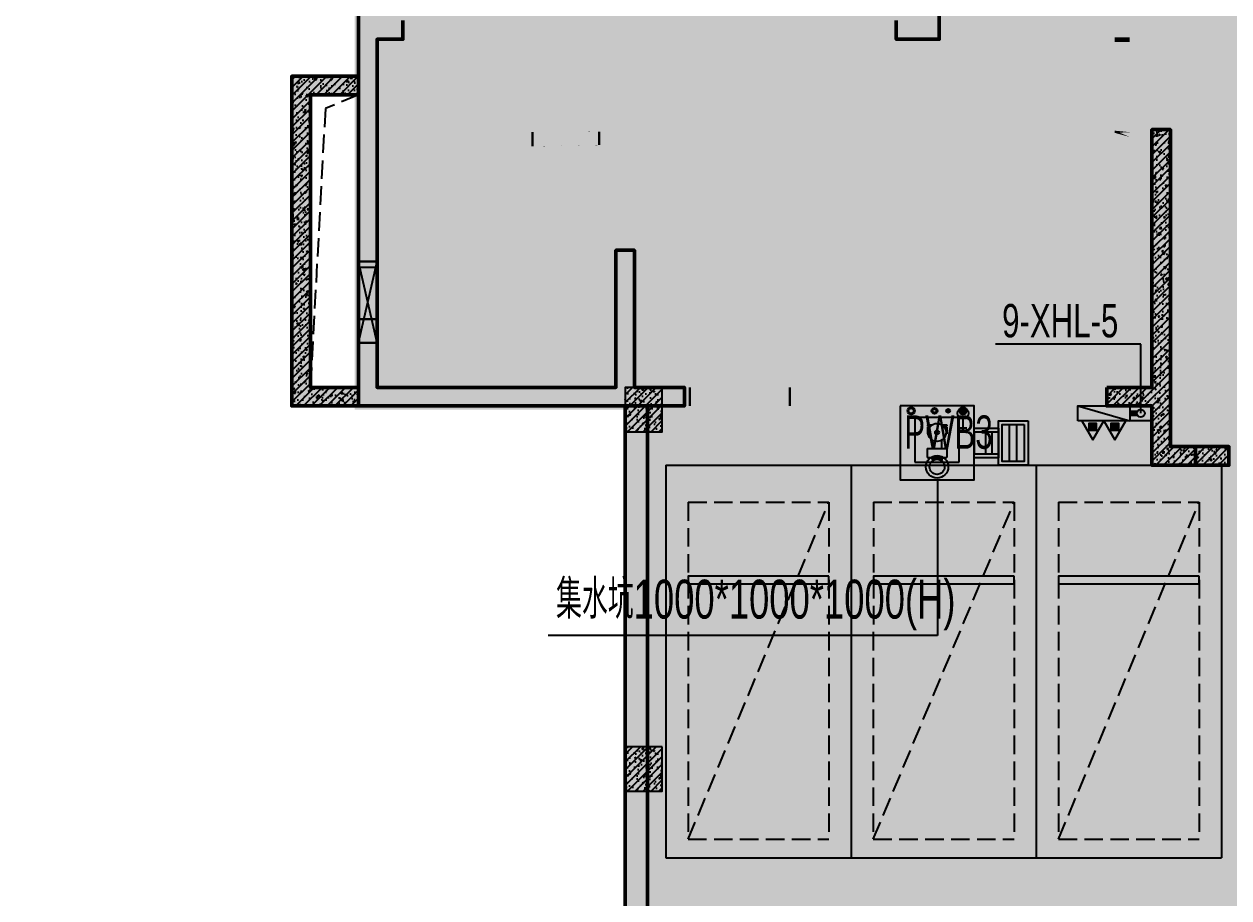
# Model space of a CAD drawing. Extents: x -1338203 to 1886333, y -530034 to 1031844.
# Drawn here: x 651893 to 668157, y -347488 to -335693 of the extents above; entities that cross this region are included whole.
import ezdxf

# ---------------------------------------------------------------- set-up
doc = ezdxf.new("R2010")
doc.units = 0
doc.header["$LTSCALE"] = 1000
doc.header["$MEASUREMENT"] = 0
for name, pattern in [('A-001-平面B2$0$__DASH', [0.35, 0.25, -0.1]), ('A-001-平面参照B2$0$A-001-平面参照B2$0$DASH', [0.35, 0.25, -0.1]), ('负二层集水坑及排水沟$0$负二层集水坑及排水沟$0$CONTINOUS', [0])]:
    doc.linetypes.add(name, pattern=pattern)
for name, color, linetype in [('0P-EQUIP-CW', 7, 'Continuous'), ('0P-PIPE-CW', 3, 'Continuous'), ('A-001-平面参照B2$0$0A-O-HOLE', 52, 'Continuous'), ('M001-预留预埋B2$0$0M-A-JGLD', 3, 'Continuous'), ('M001-预留预埋B2$0$0M-A-LD', 4, 'Continuous'), ('M13预留预埋-B2$0$0M-A-JGLD', 3, 'Continuous'), ('M13预留预埋-B2$0$0M-A-LD', 4, 'Continuous'), ('p-a-regular', 5, 'Continuous'), ('S-13-柱墙B2_B1$0$0S-CW-HATCH', 251, 'Continuous'), ('S-13-柱墙B2_B1$0$0S-CW-HATCH-UP', 251, 'Continuous'), ('S-13-柱墙B2_B1$0$0S-S-HOLE', 55, 'Continuous'), ('S001地下二墙柱$0$0S-CW-HATCH', 251, 'Continuous'), ('S001地下二墙柱$0$0S-CW-HATCH-UP', 251, 'Continuous'), ('S001地下二墙柱$0$S001地下二墙柱$0$0S-CC-LINE', 52, 'Continuous'), ('S001地下二墙柱$0$S001地下二墙柱$0$0S-CW-HATCH', 251, 'Continuous'), ('S001地下二墙柱$0$S001地下二墙柱$0$0S-CW-HATCH-UP', 251, 'Continuous'), ('负二层消火栓$0$负二层消火栓$0$0P-ACC-FH', 7, 'Continuous'), ('负二层消火栓$0$负二层消火栓$0$0P-DIM-FH', 3, 'Continuous'), ('负二层消火栓$0$负二层消火栓$0$0P-PIPE-FH', 1, 'Continuous'), ('负二层消火栓$0$负二层消火栓$0$0P-VPIPE-FH', 1, 'Continuous'), ('负二层消火栓$0$负二层消火栓$1$0P-EQUIP-FH', 7, 'Continuous'), ('负二层集水坑及排水沟$0$负二层集水坑及排水沟$0$0P-A-LEAD', 3, 'Continuous'), ('负二层集水坑及排水沟$0$负二层集水坑及排水沟$0$P001-预留预埋-B1$0$0P-EQUIP-WW', 7, 'Continuous'), ('负二层集水坑及排水沟$0$负二层集水坑及排水沟$0$P001-预留预埋-B1$0$A-001-平面B1$0$0A-A-HATH', 8, 'Continuous'), ('负二层集水坑及排水沟$0$负二层集水坑及排水沟$0$P001-预留预埋-B1$0$A-001-平面B1$0$0A-P-ROOF-DRAN', 190, 'Continuous'), ('负二层集水坑及排水沟$0$负二层集水坑及排水沟$0$P001-预留预埋-B1$0$P001-预留预埋-B1$0$0P-EQUIP-WW', 7, 'Continuous'), ('负二层集水坑及排水沟$0$负二层集水坑及排水沟$0$给排水设备', 7, '负二层集水坑及排水沟$0$负二层集水坑及排水沟$0$CONTINOUS')]:
    doc.layers.add(name, color=color, linetype=linetype)
doc.layers.add('p-a-regular-deadend', color=6, linetype='Continuous', true_color=0xff00ff)
doc.layers.add('p-h-walkable', color=7, linetype='Continuous', lineweight=70, true_color=0xf0f0f0)
doc.layers.add('S-13-柱墙B2_B1$0$0S-CW-LINE', color=7, linetype='Continuous', lineweight=50)
doc.layers.add('S001地下二墙柱$0$0S-CW-LINE', color=7, linetype='Continuous', lineweight=50)
doc.styles.add('负二层消火栓$0$负二层消火栓$0$AAD-S', font='aad-s.shx', dxfattribs={"width": 0.7, "bigfont": 'aad-hztxt.shx'})
doc.styles.add('负二层集水坑及排水沟$0$负二层集水坑及排水沟$0$AAD-TXT', font='AAD-TXT.shx', dxfattribs={"width": 0.7, "height": 3, "bigfont": 'AAD-HZTXT.shx'})
doc.styles.add('负二层集水坑及排水沟$0$负二层集水坑及排水沟$0$P001-预留预埋-B1$0$P001-预留预埋-B1$0$AAD-TXT', font='AAD-TXT.shx', dxfattribs={"width": 0.7, "height": 3, "bigfont": 'AAD-HZTXT.shx'})
pattern_1 = [(45, (668506.6057763244, -330656.8171705844), (-53.03300858899106, 53.03300858899107), []), (49.99999999999999, (668506.6057763244, -330656.8171705844), (215.178054780226, -18.82564049477853), [22.5, -247.5]), (355, (668506.6057763244, -330656.8171705844), (-41.6254000839, 225.6576401100035), [18, -198]), (100.4514, (668524.5372803244, -330658.3859725844), (173.5528145142065, 206.8318626182861), [19.122057, -210.3426336]), (46.18420000000002, (668506.6057763244, -330596.8171705844), (320.1723145876933, -49.65570429870542), [33.74999999999996, -371.2499999999997]), (96.6356, (668533.2867998243, -330600.9551626844), (280.398811664611, 292.2353612701325), [28.6830864, -315.5139]), (351.1842, (668506.6057763244, -330596.8171705844), (280.3985835400882, 292.2355802775974), [27, -297]), (21, (668536.6057763244, -330611.8171705844), (179.0721156355385, -120.7856671996016), [22.5, -247.5]), (326.0000000000001, (668536.6057763244, -330611.8171705844), (72.99459957647451, 217.5450135140559), [18, -198]), (71.4514, (668551.5284462245, -330621.8826523844), (252.066788574447, 96.75914901298572), [19.122057, -210.3426336]), (37.50000000000001, (668506.6057763244, -330656.8171705844), (3.647956595187201, 99.86815614939344), [0, -195.6, 0, -201, 0, -198.75]), (7.499999999999999, (668506.6057763244, -330656.8171705844), (78.92086123264458, 118.3235135647081), [0, -114.6, 0, -191.1, 0, -75.75]), (327.5, (668439.7057763245, -330656.8171705844), (160.1467308517227, -6.766461520313927), [0, -75, 0, -234, 0, -310.5]), (317.5, (668409.7057763245, -330656.8171705844), (174.9558508027159, 30.03149469969532), [0, -97.5, 0, -155.4, 0, -220.5])]

# ---------------------------------------------------------------- blocks, each defined once
blk = doc.blocks.new('A-001-平面参照B2$0$B1楼板开洞')
at = {"layer": 'A-001-平面参照B2$0$0A-O-HOLE', "linetype": 'A-001-平面参照B2$0$A-001-平面参照B2$0$DASH'}
blk.add_lwpolyline([(-109958.7614244178, -173035.8903170939), (-110405.9958058349, -173223.1413087143), (-110608.7614238216, -176985.8903169369)], dxfattribs=at)
blk.add_lwpolyline([(-110608.7614238216, -173035.890363441), (-109958.7614238337, -173035.890363441), (-109958.7614238337, -176985.8903631558), (-110608.7614238216, -176985.8903631558)], close=True, dxfattribs=at)
blk = doc.blocks.new('A-001-平面参照B2')
blk.add_blockref('A-001-平面参照B2$0$B1楼板开洞', (0.1359318754402921, 0.001880531723145396))
blk = doc.blocks.new('负二层集水坑及排水沟$0$负二层集水坑及排水沟$0$P001-预留预埋-B1$0$EREF')
at = {"layer": '负二层集水坑及排水沟$0$负二层集水坑及排水沟$0$P001-预留预埋-B1$0$P001-预留预埋-B1$0$0P-EQUIP-WW'}
for p, q in [((81777.32869463315, 163917.071954704), (81745.01299027959, 163949.3876590416)), ((81103.99980262993, 163834.5187664595), (81103.99980277999, 163234.5187664595)), ((81703.99980262993, 163834.5187666095), (81103.99980262993, 163834.5187664595)), ((81703.99980277999, 163234.5187666095), (81703.99980262993, 163834.5187666095)), ((81747.61029841239, 163901.8890703158), (81729.8301059063, 163919.6692628131)), ((81767.15199817432, 163904.7980108609), (81732.73904644139, 163939.2109625765)), ((81273.99396533542, 163705.8754898618), (81273.99144363916, 163614.7692400278)), ((81273.99396533542, 163705.8754898618), (81306.35644787084, 163705.8745941126)), ((81273.99476870784, 163734.9004898267), (81273.99432239006, 163718.7754898328)), ((81273.99432239006, 163718.7754898328), (81317.24217958655, 163718.7742927913)), ((81273.99476870784, 163734.9004898267), (81336.54807109112, 163734.8987584369)), ((81471.45709098649, 163734.8950243401), (81534.01039336977, 163734.8932929503)), ((81490.76208985527, 163718.7694899978), (81534.00994705176, 163718.7682929563)), ((81501.64710746217, 163705.8691887345), (81534.00958999735, 163705.8682929853)), ((81534.00958999735, 163705.8682929853), (81534.00706830132, 163614.7620431513)), ((81534.01039336977, 163734.8932929503), (81534.00994705176, 163718.7682929563)), ((81273.99144363916, 163614.7692400278), (81284.68583291885, 163614.7689440218)), ((81344.53595044499, 163529.2100339993), (81344.53282884212, 163416.4297876656)), ((81463.45782528038, 163529.2067424044), (81463.4547036775, 163416.4264960708)), ((81523.31267902162, 163614.762339157), (81534.00706830132, 163614.7620431513)), ((81269.95470393036, 163416.4318518857), (81269.95135654567, 163295.4943520515)), ((81269.95135654567, 163295.4943520515), (81538.02948120458, 163295.4869320159)), ((81269.95470393036, 163416.4318518857), (81538.03282858926, 163416.4244318501)), ((81344.52948145743, 163295.4922878309), (81344.52930293034, 163289.0422878451)), ((81463.45135629282, 163295.4889962365), (81463.45117776573, 163289.0389962508)), ((81538.03282858926, 163416.4244318501), (81538.02948120458, 163295.4869320159)), ((81103.99980277999, 163234.5187664595), (81703.99980277999, 163234.5187666095)), ((81328.00117794855, 163289.042745321), (81328.00092131586, 163279.7708703009)), ((81328.00092131586, 163279.7708703009), (81479.9790461146, 163279.7666637546)), ((81328.00117794855, 163289.042745321), (81479.97930274729, 163289.0385387747)), ((81344.52904629766, 163279.770412825), (81344.52829115733, 163252.4879858228)), ((81463.45092113281, 163279.7671212302), (81463.45016599249, 163252.484694228)), ((81479.97930274729, 163289.0385387747), (81479.9790461146, 163279.7666637546))]:
    blk.add_line(p, q, dxfattribs=at)
blk.add_lwpolyline([(80903.99977579265, 163992.4480580656), (80903.99977579288, 162992.4480584114), (81903.99980282591, 162992.4480584117), (81903.99980282568, 163992.4480580659)], close=True, dxfattribs=at)
for centre, radius in [((81053.9998025712, 163926.0587668021), 50), ((81053.9998025712, 163926.0587668021), 35), ((81368.99980261753, 163926.0587668471), 40), ((81368.99980261753, 163926.0587668471), 25), ((81553.9998025677, 163926.0587669146), 25), ((81753.99980256421, 163926.058766977), 50), ((81753.99980256421, 163926.058766977), 25), ((81553.9998025677, 163926.0587669146), 15), ((81403.99980268005, 163634.5187665344), 120.9374998739999), ((81403.99980268005, 163634.5187665344), 26.99999999999999), ((81403.98694872367, 163170.1187671535), 150.9703123427099), ((81403.98694872367, 163170.1187671535), 101.58749989416)]:
    blk.add_circle(centre, radius, dxfattribs=at)
at = {"layer": '负二层集水坑及排水沟$0$负二层集水坑及排水沟$0$P001-预留预埋-B1$0$P001-预留预埋-B1$0$0P-EQUIP-WW', "style": '负二层集水坑及排水沟$0$负二层集水坑及排水沟$0$P001-预留预埋-B1$0$P001-预留预埋-B1$0$AAD-TXT', "width": 0.7}
blk.add_text('PWB3', height=450, dxfattribs=at).set_placement((80962.00343599805, 163413.9803956008, 3000))
blk = doc.blocks.new('负二层集水坑及排水沟$0$负二层集水坑及排水沟$0$A$C2D5B4FF3')
at = {"layer": '负二层集水坑及排水沟$0$负二层集水坑及排水沟$0$P001-预留预埋-B1$0$A-001-平面B1$0$0A-A-HATH'}
h = blk.add_hatch(dxfattribs=at)
h.set_pattern_fill('STEEL', color=256, scale=150, angle=494.9999949379019)
h.set_pattern_definition([(179.9999949379017, (-208179.9967379753, -40365.79950105213), (-2.103841059062763e-05, -238.1249999999991), []), (179.9999949379017, (-208264.1866465484, -40449.98939474905), (-2.103841059062763e-05, -238.1249999999991), [])])
h.paths.add_polyline_path([(49.99629068514332, 327.5966271508369), (349.9886301464867, 327.5966271508369), (349.9848173339851, 0.003239952668081969), (49.9923646573443, 0.003239952668081969)])
at = {"layer": '负二层集水坑及排水沟$0$负二层集水坑及排水沟$0$P001-预留预埋-B1$0$0P-EQUIP-WW'}
for p, q in [((449.9924789767247, 577.5966085673426), (-50.00752099347301, 577.5966457190807)), ((449.9924715763191, 477.5966085822438), (-50.00752842368092, 477.5966457190807))]:
    blk.add_line(p, q, dxfattribs=at)
for points in [[(-100.0075098776724, 727.5966494343593), (499.9924901372287, 727.5966048822156), (499.9924604307162, 327.5966048673145), (-100.0075395990862, 327.5966494343593)], [(-50.00751359283458, 677.5966457190807), (449.9924864220666, 677.5966085673426), (449.9924641310936, 377.596608597145), (-50.00753588380758, 377.5966457190807)]]:
    blk.add_lwpolyline(points, close=True, dxfattribs=at)
at = {"layer": '负二层集水坑及排水沟$0$负二层集水坑及排水沟$0$P001-预留预埋-B1$0$A-001-平面B1$0$0A-P-ROOF-DRAN'}
for points in [[(0, 0.003239952668081969), (-3.573950380086899e-08, 327.5966271508369), (399.9849208673695, 327.5966271508369), (399.9946010485291, -0.003239952551666647)], [(49.99247783690225, 327.5966271508369), (349.9848172982456, 327.5966271508369), (349.9848173339851, 0.003239952668081969), (49.9923646573443, 0.003239952668081969)]]:
    blk.add_lwpolyline(points, close=True, dxfattribs=at)
blk = doc.blocks.new('负二层集水坑及排水沟')
at = {"layer": '负二层集水坑及排水沟$0$负二层集水坑及排水沟$0$0P-A-LEAD'}
for p, q in [((-102141.3099903525, -178235.8911579128), (-102141.3099903526, -180334.4042415554)), ((-102141.3099903526, -180334.4042415554), (-107396.5973869051, -180334.4042415554))]:
    blk.add_line(p, q, dxfattribs=at)
at = {"layer": '负二层集水坑及排水沟$0$负二层集水坑及排水沟$0$给排水设备'}
blk.add_blockref('负二层集水坑及排水沟$0$负二层集水坑及排水沟$0$P001-预留预埋-B1$0$EREF', (-183552.3139374609, -341228.3392163244), dxfattribs=at)
at = {"layer": '负二层集水坑及排水沟$0$负二层集水坑及排水沟$0$给排水设备', "ltscale": 0.002, "rotation": 270}
blk.add_blockref('负二层集水坑及排水沟$0$负二层集水坑及排水沟$0$A$C2D5B4FF3', (-101648.3148219086, -177535.891867783), dxfattribs=at)
at = {"layer": '负二层集水坑及排水沟$0$负二层集水坑及排水沟$0$0P-A-LEAD', "color": 7, "style": '负二层集水坑及排水沟$0$负二层集水坑及排水沟$0$AAD-TXT', "width": 0.7}
blk.add_text('集水坑1000*1000*1000(H)', height=525, dxfattribs=at).set_placement((-107291.5973869051, -180106.8139618921))
blk = doc.blocks.new('M13预留预埋-B2')
at = {"layer": 'M13预留预埋-B2$0$0M-A-JGLD'}
for points, elevation in [([(-12102.58412890986, -9340.0493748929, 0, 0, 0), (-12102.58601400489, -8240.049396219896, 30, 30, 0), (-11852.58034167322, -8240.049481521186, 0, 0, 0), (-11852.58019045822, -9340.04948152072, 30, 30, 0)], -1.33240973809734e-10), ([(-6278.255282452679, -9940.824939257873, 0, 0, 0), (-7627.255282452679, -9939.175067704695, 30, 30, 0), (-7627.255282452796, -10190.01704118244, 0, 0, 0), (-6278.255282452796, -10189.88958787807, 30, 30, 0)], 2200)]:
    blk.add_lwpolyline(points, format="xyseb", close=True, dxfattribs=dict(at, elevation=elevation))
blk.add_lwpolyline([(-12099.99968775827, -9019.722964636108, 0, 0, 0), (-12100.0003107345, -8319.722964632849, 30, 30, 0), (-11850.00000111107, -8319.723238226667, 0, 0, 0), (-11849.99999924633, -9019.723238443665, 30, 30, 0), (-12100.00083566352, -9019.723238443665, 30, 30, 0)], format="xyseb", dxfattribs=at)
at = {"layer": 'M13预留预埋-B2$0$0M-A-LD'}
for points in [[(-1890.000000075554, -6490.000000144471, 0, 0, 0), (-1890.000000077183, -5240.000000143424, 30, 30, 0), (-1690.000000077183, -5240.000000143016, 0, 0, 0), (-1690.000000075554, -6490.00000006851, 30, 30, 0), (-1890.000000075554, -6490.000000144471, 30, 30, 0)], [(-8850.200420576031, -6670.000000150467, 0, 0, 0), (-9750.200420577195, -6670.000000152097, 30, 30, 0), (-9750.200420577545, -6490.000000152097, 0, 0, 0), (-8850.20042065205, -6490.000000150467, 30, 30, 0), (-8850.200420576031, -6670.000000150467, 30, 30, 0)], [(-1140.000002091867, -7310.000000000349, 0, 0, 0), (639.999997983803, -7309.999999998719, 30, 30, 0), (639.9999979841523, -7509.999999998719, 0, 0, 0), (-1140.000002015848, -7510.000000000349, 30, 30, 0), (-1140.000002091867, -7310.000000000349, 30, 30, 0)]]:
    blk.add_lwpolyline(points, format="xyseb", dxfattribs=at)
blk = doc.blocks.new('M001-预留预埋B2')
at = {"layer": 'M001-预留预埋B2$0$0M-A-JGLD', "elevation": 0.0005005531720701417}
blk.add_lwpolyline([(-109709.7215986234, -176385.4396204806, 0, 0, 0), (-109708.0717270687, -175286.4396204806, 30, 30, 0), (-109958.9137005465, -175286.4396204802, 0, 0, 0), (-109958.7862472438, -176385.4396204802, 30, 30, 0)], format="xyseb", close=True, dxfattribs=at)
at = {"layer": 'M001-预留预埋B2$0$0M-A-LD', "elevation": 2200.00000123324}
blk.add_lwpolyline([(-104137.0803546529, -176986.7153103573, 0, 0, 0), (-105486.0803546529, -176985.0654388043, 30, 30, 0), (-105486.0803546531, -177235.907412282, 0, 0, 0), (-104137.0803546531, -177235.7799589775, 30, 30, 0)], format="xyseb", close=True, dxfattribs=at)
blk.add_blockref('M13预留预埋-B2', (-97858.76142314763, -167045.8904436589))
blk = doc.blocks.new('负二层消火栓$0$负二层消火栓$1$$TwtSys$00000546')
h = blk.add_hatch()
h.set_pattern_fill('ANSI31', color=256, scale=200, style=0)
h.set_pattern_definition([(45, (-38543.80223862439, -6670.830405693208), (-17.67766952966369, 17.67766952966369), [])])
h.paths.add_polyline_path([(-64.92232553117356, 173.7449990885525), (64.922325531159, 173.7449990885525), (64.922325531159, 43.90034802621994), (-64.92232553117356, 43.90034802621994)])
for points in [[(0, 343.6163707387423), (-198.3870041439732, 0), (198.3870041439732, 0)], [(-64.92232553117356, 173.7449990885525), (64.922325531159, 173.7449990885525), (64.922325531159, 43.90034802621994), (-64.92232553117356, 43.90034802621994)]]:
    blk.add_lwpolyline(points, close=True)
blk = doc.blocks.new('负二层消火栓$0$负二层消火栓$0$$TwtSys$00000434')
for p, q in [((-0.5, 0.5), (-0.5, -0.5)), ((-0.5, -0.5), (0.5, 0.5)), ((0.5, 0.5), (-0.5, 0.5)), ((0.5, -0.5), (0.5, 0.5)), ((-0.5, -0.5), (0.5, -0.5))]:
    blk.add_line(p, q)
blk.add_solid([(0.5, -0.5), (0.5, 0.5), (-0.5, -0.5)])
blk = doc.blocks.new('负二层消火栓')
at = {"layer": '负二层消火栓$0$负二层消火栓$0$0P-ACC-FH'}
blk.add_lwpolyline([(-100248.3359477135, -177435.8909269406), (-100248.3359477135, -177235.8909269406), (-99248.76738512923, -177235.8909269406), (-99248.76738512923, -177435.8909269406)], close=True, dxfattribs=at)
at = {"layer": '负二层消火栓$0$负二层消火栓$0$0P-DIM-FH'}
for p, q in [((-99398.33655778435, -176400.5750624908), (-101360.1500378458, -176400.5750624908)), ((-99398.33655778435, -177335.8912928373), (-99398.33655778435, -176400.5750624908))]:
    blk.add_line(p, q, dxfattribs=at)
at = {"layer": '负二层消火栓$0$负二层消火栓$0$0P-PIPE-FH', "linetype": 'Continuous', "const_width": 82.5}
blk.add_lwpolyline([(-99450.83674764831, -177335.8898830038), (-99548.33594770433, -177335.8898830012)], dxfattribs=at)
at = {"layer": '负二层消火栓$0$负二层消火栓$0$0P-VPIPE-FH', "linetype": 'Continuous'}
blk.add_circle((-99398.33674764831, -177335.8898830051), 52.5, dxfattribs=at)
at = {"layer": '负二层消火栓$0$负二层消火栓$0$0P-ACC-FH', "xscale": -700, "yscale": 200, "zscale": 700, "rotation": 180}
blk.add_blockref('负二层消火栓$0$负二层消火栓$0$$TwtSys$00000434', (-99898.33594771347, -177335.8909269406), dxfattribs=at)
at = {"layer": '负二层消火栓$0$负二层消火栓$1$0P-EQUIP-FH', "xscale": 0.75, "yscale": 0.75, "zscale": 0.75, "rotation": 180}
for p in [(-100047.1261311587, -177435.8898481713, 799.9981982381344), (-99749.54562494264, -177435.8898481713, 799.9981982381344)]:
    blk.add_blockref('负二层消火栓$0$负二层消火栓$1$$TwtSys$00000546', p, dxfattribs=at)
at = {"layer": '负二层消火栓$0$负二层消火栓$0$0P-DIM-FH', "color": 7, "style": '负二层消火栓$0$负二层消火栓$0$AAD-S', "width": 0.7}
blk.add_text('9-XHL-5', height=450, dxfattribs=at).set_placement((-101270.1500378458, -176310.5750624908))
blk = doc.blocks.new('$TwtSys$00000320')
at = {"const_width": 20}
for points in [[(0, 0), (0, -120.6503017997838)], [(-36.84670329549408, -83.04496303484302), (36.84670329549408, -83.04496303484302)]]:
    blk.add_lwpolyline(points, dxfattribs=at)
blk = doc.blocks.new('A$Ca805bf96')
at = {"layer": '0P-PIPE-CW', "linetype": 'Continuous'}
for centre in [(-101798.4500665109, -177335.8930387904), (-101798.3141346355, -177335.8742910098)]:
    blk.add_circle(centre, 75, dxfattribs=at)
at = {"layer": '0P-EQUIP-CW', "xscale": 1.5, "yscale": -1.5, "zscale": 1.5, "rotation": 180}
for p in [(-101798.4500665109, -177410.8930387904), (-101798.3141346355, -177410.8742910098)]:
    blk.add_blockref('$TwtSys$00000320', p, dxfattribs=at)
blk = doc.blocks.new('2-13')
blk.add_blockref('A$Ca805bf96', (766365.3666062295, -163610.6278328501))

msp = doc.modelspace()

# ---------------------------------------------------------------- hatches: boundary and pattern name
at = {"layer": 'p-h-walkable', "ltscale": 0.002}
h = msp.add_hatch(color=256, dxfattribs=at)
h.dxf.hatch_style = 1
h.paths.add_polyline_path([(728556.4094088443, -320761.2911765109), (728556.3547588947, -348211.5017243018), (746356.3484443948, -348211.5017242723), (750916.3484443898, -338175.0097184044), (842896.3491870692, -338175.0097184044), (843211.3492125742, -349155.0095694998), (839116.3492611168, -349155.0095695712), (839116.3492611168, -377051.4870058745), (864906.3547584309, -377051.4870058745), (864906.3547584309, -390806.5711709709), (875856.3484613771, -395571.4871842109), (875856.348461363, -404751.4874804067), (834560.3103806074, -404751.4874803963), (839142.6757868899, -442064.2876435285), (869465.2134576387, -438340.3927054469), (871163.1928136485, -452166.5193397896), (873704.0511599232, -451854.4778597266), (877328.6078072718, -464960.3959546241), (761875.9874196091, -479139.0716770189), (761132.9487910755, -468418.2650628918), (764950.6384080613, -465209.0494699521), (763252.8257613134, -451384.280298188), (799242.4407485438, -446964.4145689445), (793807.3212043041, -404751.4870716078), (750756.3491663808, -404751.4872862076), (751556.349166161, -388854.9743852809), (648066.6070076446, -388604.4137855553), (648066.5844366426, -380374.4093295055), (641016.6027933541, -380374.4093186745), (641512.3361103976, -365348.1631979565), (660006.5996086108, -364574.4137855692), (660306.599609829, -340846.8171705838), (656406.6057762853, -340846.8171707173), (656406.6057762853, -336396.8171708743), (656656.3547443041, -340532.365631887), (656406.3547442622, -332417.3777717449), (712156.3557747989, -332417.3777717449), (712080.9374175866, -320761.2911765098)])
at = {"layer": 'S-13-柱墙B2_B1$0$0S-CW-HATCH'}
h = msp.add_hatch(color=256, dxfattribs=at)
h.dxf.hatch_style = 1
h.paths.add_polyline_path([(656656.6057766951, -339996.866652143), (656406.6057766689, -339996.866652143), (656406.6057762853, -340846.8171705838), (660806.6057762853, -340846.8171705838), (660806.6057762853, -340596.8171705838), (660131.6057762853, -340596.8171705838), (660131.6057762853, -338746.8171705838), (659881.6057762853, -338746.8171705838), (659881.6057762853, -340596.8171705838), (656656.6057763281, -340596.8171705838)])
h.paths.add_polyline_path([(706116.3540439528, -332416.8171705838), (706116.3540439528, -332666.8171705838), (711906.6057762853, -332666.8171705838), (711906.6057762853, -335646.8171705838), (711556.6057762853, -335646.8171705838), (711556.6057762853, -335896.8171705838), (711906.6057762853, -335896.8171705838), (711906.6057762853, -340846.8171705838), (712156.6057762853, -340846.8171705838), (712156.6057762853, -332416.8171705838)])
h.paths.add_polyline_path([(696566.6057762848, -332556.8171936508), (696366.6057762847, -332556.8171936508), (696366.6057762853, -333156.8171705838), (697346.6057762853, -333156.8171705838), (697346.6057762853, -332956.8171705838), (696566.6057762853, -332956.8171705838)], flags=17)
h.paths.add_polyline_path([(696366.6057762839, -331756.8171477571), (696566.605776284, -331756.8171477571), (696566.6057762834, -331246.8171708637), (697146.6057763891, -331246.8171705992), (697146.6057764196, -330746.8171703192), (697346.6057863329, -330746.8171703192), (697346.6057863329, -330496.8171710657), (697146.6057763905, -330496.8171710657), (697146.6057765111, -329246.8171704532), (699966.6057764059, -329246.8171708508), (699966.6057762858, -334096.8171707169), (700166.6057762858, -334096.8171707169), (700166.6057762858, -331316.8171707169), (701746.6057762853, -331316.8171705838), (701746.6057762853, -333506.8171705838), (701946.6057762853, -333506.8171705838), (701946.6057762853, -332666.8171705838), (704316.6057762853, -332666.8171705838), (704316.6057762853, -335896.8171705838), (704896.605787687, -335896.817170065), (704896.605787687, -335646.817170065), (704566.6057762853, -335646.8171705838), (704566.6057762853, -332666.8171705838), (705416.3540437358, -332666.8171705838), (705416.3540437358, -332416.8171705838), (701996.6057762853, -332416.8171705838), (701996.6057762853, -331066.8171705838), (700216.6057762858, -331066.817170718), (700216.6057764059, -328996.8171708519), (696896.6057765111, -328996.8171704532), (696896.6057763891, -330996.8171705992), (694516.6057762834, -330996.8171708637), (694516.6057762853, -332416.8171705838), (683357.0984527447, -332416.8171705838), (683357.0984527447, -332666.8171705838), (683956.6057762853, -332666.8171705838), (683956.6057762853, -335646.8171705838), (683606.6057762853, -335646.8171705838), (683606.6057762853, -335896.8171705838), (684206.6057762853, -335896.8171705838), (684206.6057762853, -332666.8171705838), (684356.6057762853, -332666.8171705838), (684356.6057762853, -335896.8171705838), (684956.6057762853, -335896.8171705838), (684956.6057762853, -335646.8171705838), (684606.6057762853, -335646.8171705838), (684606.6057762853, -332666.8171705838), (691946.6057762853, -332666.8171705838), (691946.6057762853, -335646.8171705838), (691616.6057743402, -335646.8171705838), (691616.6057743402, -335896.8171705838), (692196.6057762853, -335896.8171705838), (692196.6057762853, -332666.8171705838), (694566.6057762853, -332666.8171705838), (694566.6057762853, -333506.8171705838), (694766.6057762853, -333506.8171705838), (694766.6057762834, -331246.8171708637), (696366.6057762834, -331246.8171708637)])
h.paths.add_polyline_path([(671996.6057762853, -331756.8171705844), (672196.6057762853, -331756.8171705844), (672196.6057762853, -331246.8171708637), (673796.6057762853, -331246.8171708637), (673796.6057762853, -333506.8171705838), (673996.6057762853, -333506.8171705838), (673996.6057762853, -332666.8171705838), (676366.6057762853, -332666.8171705838), (676366.6057762853, -335896.8171705838), (676946.6057762918, -335896.8171701842), (676946.6057762918, -335646.8171701842), (676616.6057762853, -335646.8171705838), (676616.6057762853, -332666.8171705838), (682557.0984525277, -332666.8171705838), (682557.0984525277, -332416.8171705838), (674046.6057762853, -332416.8171705838), (674046.6057762853, -330996.8171708637), (671666.6057762383, -330996.8171708637), (671666.6057762383, -328996.8171707187), (668346.6057762858, -328996.8171708518), (668346.6057762858, -331066.8171707169), (666566.6057762853, -331066.8171705838), (666566.6057762853, -332416.8171705838), (656406.6057762853, -332416.8171705838), (656406.6057861161, -338896.8665676999), (656656.6057861359, -338896.8665676999), (656656.6057762853, -335896.8171705838), (657006.6057762853, -335896.8171705838), (657006.6057762853, -335646.8171705838), (656656.6057762853, -335646.8171705838), (656656.6057762853, -332666.8171705838), (663996.6057762853, -332666.8171705838), (663996.6057762853, -335646.8171705838), (663666.6057763239, -335646.8171705838), (663666.6057763239, -335896.8171705838), (664246.6057762853, -335896.8171705838), (664246.6057762853, -332666.8171705838), (666616.6057762853, -332666.8171705838), (666616.6057762853, -333506.8171705838), (666816.6057762853, -333506.8171705838), (666816.6057762853, -331316.8171705838), (668396.6057762858, -331316.8171707169), (668396.6057762858, -334096.8171707169), (668596.6057762858, -334096.8171707169), (668596.6057762858, -329246.8171708518), (671416.6057762369, -329246.8171707187), (671416.6057762369, -330496.8171707169), (671216.6057762627, -330496.8171707169), (671216.6057762627, -330746.8171703192), (671416.6057762369, -330746.8171703192), (671416.6057762369, -331246.8171708637), (671996.6057762853, -331246.8171708637)])
h.paths.add_polyline_path([(672196.6057762853, -332556.8171936349), (671996.6057762853, -332556.8171936349), (671996.6057762853, -332956.8171705838), (671216.6057762853, -332956.8171705838), (671216.6057762853, -333156.8171705838), (672196.6057762853, -333156.8171705838)], flags=17)
h = msp.add_hatch(color=256, dxfattribs=at)
h.dxf.hatch_style = 1
h.paths.add_polyline_path([(656406.6057763663, -336646.8171708743), (656406.6057763663, -336396.8171708743), (655506.6057763663, -336396.8171708743), (655506.6057763244, -340846.8171707173), (656406.6057762853, -340846.8171707173), (656406.6057762853, -340596.8171707173), (655756.6057763244, -340596.8171707173), (655756.6057763663, -336646.8171708743)])
h = msp.add_hatch(color=256, dxfattribs=at)
h.dxf.hatch_style = 1
h.paths.add_polyline_path([(666506.6057763239, -340596.8171705838), (666506.6057763239, -340846.8171705838), (667116.6057762853, -340846.8171705838), (667116.6057762853, -341646.8171705838), (667706.6057762853, -341646.8171705838), (667706.6057762853, -341396.8171705838), (667366.6057762853, -341396.8171705838), (667366.6057762853, -337116.8171705838), (667116.6057762853, -337116.8171705838), (667116.6057762853, -340596.8171705838)])
h = msp.add_hatch(color=256, dxfattribs=at)
h.dxf.hatch_style = 1
h.paths.add_polyline_path([(667706.6057762853, -341396.8171705838), (668156.6057762853, -341396.8171705838), (668156.6057762853, -341646.8171705838), (667706.6057762853, -341646.8171705838)])
at = {"layer": 'S-13-柱墙B2_B1$0$0S-CW-HATCH-UP'}
h = msp.add_hatch(dxfattribs=at)
h.set_pattern_fill('钢筋混凝土', color=256, scale=30)
h.set_pattern_definition([(45, (668506.6057763244, -330656.8171705844), (-53.03300858899106, 53.03300858899107), []), (49.99999999999999, (668506.6057763244, -330656.8171705844), (215.178054780226, -18.82564049477853), [22.5, -247.5]), (355, (668506.6057763244, -330656.8171705844), (-41.6254000839, 225.6576401100035), [18, -198]), (100.4514, (668524.5372803244, -330658.3859725844), (173.5528145142065, 206.8318626182861), [19.122057, -210.3426336]), (46.18420000000002, (668506.6057763244, -330596.8171705844), (320.1723145876933, -49.65570429870542), [33.74999999999997, -371.2499999999998]), (96.6356, (668533.2867998243, -330600.9551626844), (280.398811664611, 292.2353612701325), [28.6830864, -315.5139]), (351.1842, (668506.6057763244, -330596.8171705844), (280.3985835400882, 292.2355802775974), [27, -297]), (21, (668536.6057763244, -330611.8171705844), (179.0721156355385, -120.7856671996016), [22.5, -247.5]), (326.0000000000001, (668536.6057763244, -330611.8171705844), (72.99459957647451, 217.5450135140559), [18, -198]), (71.4514, (668551.5284462245, -330621.8826523844), (252.066788574447, 96.75914901298572), [19.122057, -210.3426336]), (37.50000000000001, (668506.6057763244, -330656.8171705844), (3.647956595187201, 99.86815614939344), [0, -195.6, 0, -201, 0, -198.75]), (7.499999999999999, (668506.6057763244, -330656.8171705844), (78.92086123264458, 118.3235135647081), [0, -114.6, 0, -191.1, 0, -75.75]), (327.5, (668439.7057763245, -330656.8171705844), (160.1467308517227, -6.766461520313927), [0, -75, 0, -234, 0, -310.5]), (317.5, (668409.7057763245, -330656.8171705844), (174.9558508027159, 30.03149469969532), [0, -97.5, 0, -155.4, 0, -220.5])])
h.paths.add_polyline_path([(656656.6057763344, -339996.866652143), (656406.6057763081, -339996.866652143), (656406.6057762853, -340846.8171705838), (660806.6057762853, -340846.8171705838), (660806.6057762853, -340596.8171705838), (660131.6057762853, -340596.8171705838), (660131.6057762853, -338746.8171705838), (659881.6057762853, -338746.8171705838), (659881.6057762853, -340596.8171705838), (656656.6057763281, -340596.8171705838)])
h.paths.add_polyline_path([(706116.3540439528, -332416.8171705838), (706116.3540439528, -332666.8171705838), (711906.6057762853, -332666.8171705838), (711906.6057762853, -335646.8171705838), (711556.6057762853, -335646.8171705838), (711556.6057762853, -335896.8171705838), (711906.6057762853, -335896.8171705838), (711906.6057762853, -340846.8171705838), (712156.6057762853, -340846.8171705838), (712156.6057762853, -332416.8171705838)])
h.paths.add_polyline_path([(696566.6057762848, -332556.8171936508), (696366.6057762847, -332556.8171936508), (696366.6057762853, -333156.8171705838), (697346.6057762853, -333156.8171705838), (697346.6057762853, -332956.8171705838), (696566.6057762853, -332956.8171705838)], flags=17)
h.paths.add_polyline_path([(696366.6057762839, -331756.8171477571), (696566.605776284, -331756.8171477571), (696566.6057762834, -331246.8171708637), (697146.6057763891, -331246.8171705992), (697146.6057764196, -330746.8171703192), (697346.6057863329, -330746.8171703192), (697346.6057863329, -330496.8171710657), (697146.6057763905, -330496.8171710657), (697146.6057765111, -329246.8171704532), (699966.6057764059, -329246.8171708513), (699966.6057762858, -334096.8171707174), (700166.6057762858, -334096.8171707169), (700166.6057762858, -331316.8171707169), (701746.6057762853, -331316.8171705838), (701746.6057762853, -333506.8171705838), (701946.6057762853, -333506.8171705838), (701946.6057762853, -332666.8171705838), (704316.6057762853, -332666.8171705838), (704316.6057762853, -335896.8171705838), (704896.605787687, -335896.817170065), (704896.605787687, -335646.817170065), (704566.6057762853, -335646.8171705838), (704566.6057762853, -332666.8171705838), (705416.3540437358, -332666.8171705838), (705416.3540437358, -332416.8171705838), (701996.6057762853, -332416.8171705838), (701996.6057762853, -331066.8171705838), (700216.6057762858, -331066.8171707169), (700216.6057764059, -328996.8171708508), (696896.6057765111, -328996.8171704532), (696896.6057763891, -330996.8171705992), (694516.6057762834, -330996.8171708637), (694516.6057762853, -332416.8171705838), (683357.0984527447, -332416.8171705838), (683357.0984527447, -332666.8171705838), (683956.6057762853, -332666.8171705838), (683956.6057762853, -335646.8171705838), (683606.6057762853, -335646.8171705838), (683606.6057762853, -335896.8171705838), (684206.6057762853, -335896.8171705838), (684206.6057762853, -332666.8171705838), (684356.6057762853, -332666.8171705838), (684356.6057762853, -335896.8171705838), (684956.6057762853, -335896.8171705838), (684956.6057762853, -335646.8171705838), (684606.6057762853, -335646.8171705838), (684606.6057762853, -332666.8171705838), (691946.6057762853, -332666.8171705838), (691946.6057762853, -335646.8171705838), (691616.6057743402, -335646.8171705838), (691616.6057743402, -335896.8171705838), (692196.6057762853, -335896.8171705838), (692196.6057762853, -332666.8171705838), (694566.6057762853, -332666.8171705838), (694566.6057762853, -333506.8171705838), (694766.6057762853, -333506.8171705838), (694766.6057762834, -331246.8171708637), (696366.6057762834, -331246.8171708637)])
h.paths.add_polyline_path([(671996.6057762853, -331756.8171705844), (672196.6057762853, -331756.8171705844), (672196.6057762853, -331246.8171708637), (673796.6057762853, -331246.8171708637), (673796.6057762853, -333506.8171705838), (673996.6057762853, -333506.8171705838), (673996.6057762853, -332666.8171705838), (676366.6057762853, -332666.8171705838), (676366.6057762853, -335896.8171705838), (676946.6057762918, -335896.8171701842), (676946.6057762918, -335646.8171701842), (676616.6057762853, -335646.8171705838), (676616.6057762853, -332666.8171705838), (682557.0984525277, -332666.8171705838), (682557.0984525277, -332416.8171705838), (674046.6057762853, -332416.8171705838), (674046.6057762853, -330996.8171708637), (671666.6057762383, -330996.8171708637), (671666.6057762383, -328996.8171707187), (668346.6057762858, -328996.8171708518), (668346.6057762858, -331066.8171707169), (666566.6057762853, -331066.8171705838), (666566.6057762853, -332416.8171705838), (656406.6057762853, -332416.8171705838), (656406.6057763114, -338896.8665676999), (656656.6057763312, -338896.8665676999), (656656.6057762853, -335896.8171705838), (657006.6057762853, -335896.8171705838), (657006.6057762853, -335646.8171705838), (656656.6057762853, -335646.8171705838), (656656.6057762853, -332666.8171705838), (663996.6057762853, -332666.8171705838), (663996.6057762853, -335646.8171705838), (663666.6057763239, -335646.8171705838), (663666.6057763239, -335896.8171705838), (664246.6057762853, -335896.8171705838), (664246.6057762853, -332666.8171705838), (666616.6057762853, -332666.8171705838), (666616.6057762853, -333506.8171705838), (666816.6057762853, -333506.8171705838), (666816.6057762853, -331316.8171705838), (668396.6057762858, -331316.8171707169), (668396.6057762858, -334096.8171707169), (668596.6057762858, -334096.8171707169), (668596.6057762858, -329246.8171708518), (671416.6057762369, -329246.8171707187), (671416.6057762369, -330496.8171707169), (671216.6057762627, -330496.8171707169), (671216.6057762627, -330746.8171703192), (671416.6057762369, -330746.8171703192), (671416.6057762369, -331246.8171708637), (671996.6057762853, -331246.8171708637)])
h.paths.add_polyline_path([(672196.6057762853, -332556.8171936349), (671996.6057762853, -332556.8171936349), (671996.6057762853, -332956.8171705838), (671216.6057762853, -332956.8171705838), (671216.6057762853, -333156.8171705838), (672196.6057762853, -333156.8171705838)], flags=17)
h = msp.add_hatch(dxfattribs=at)
h.set_pattern_fill('钢筋混凝土', color=256, scale=30)
h.set_pattern_definition([(45, (668506.6057763244, -330656.8171705844), (-53.03300858899106, 53.03300858899107), []), (49.99999999999999, (668506.6057763244, -330656.8171705844), (215.178054780226, -18.82564049477853), [22.5, -247.5]), (355, (668506.6057763244, -330656.8171705844), (-41.6254000839, 225.6576401100035), [18, -198]), (100.4514, (668524.5372803244, -330658.3859725844), (173.5528145142065, 206.8318626182861), [19.122057, -210.3426336]), (46.18420000000002, (668506.6057763244, -330596.8171705844), (320.1723145876933, -49.65570429870542), [33.74999999999999, -371.2499999999999]), (96.6356, (668533.2867998244, -330600.9551626844), (280.398811664611, 292.2353612701325), [28.6830864, -315.5139]), (351.1842, (668506.6057763244, -330596.8171705844), (280.3985835400882, 292.2355802775974), [27, -297]), (21, (668536.6057763244, -330611.8171705844), (179.0721156355385, -120.7856671996016), [22.5, -247.5]), (326.0000000000001, (668536.6057763244, -330611.8171705844), (72.99459957647451, 217.5450135140559), [18, -198]), (71.4514, (668551.5284462244, -330621.8826523844), (252.066788574447, 96.75914901298572), [19.122057, -210.3426336]), (37.50000000000001, (668506.6057763244, -330656.8171705844), (3.647956595187201, 99.86815614939344), [0, -195.6, 0, -201, 0, -198.75]), (7.499999999999999, (668506.6057763244, -330656.8171705844), (78.92086123264458, 118.3235135647081), [0, -114.6, 0, -191.1, 0, -75.75]), (327.5, (668439.7057763244, -330656.8171705844), (160.1467308517227, -6.766461520313927), [0, -75, 0, -234, 0, -310.5]), (317.5, (668409.7057763244, -330656.8171705844), (174.9558508027159, 30.03149469969532), [0, -97.5, 0, -155.4, 0, -220.5])])
h.paths.add_polyline_path([(656406.6057763663, -336646.8171708743), (656406.6057763663, -336396.8171708743), (655506.6057763663, -336396.8171708743), (655506.6057763244, -340846.8171707173), (656406.6057762853, -340846.8171707173), (656406.6057762853, -340596.8171707173), (655756.6057763244, -340596.8171707173), (655756.6057763663, -336646.8171708743)])
h = msp.add_hatch(dxfattribs=at)
h.set_pattern_fill('钢筋混凝土', color=256, scale=30)
h.set_pattern_definition(pattern_1)
h.paths.add_polyline_path([(666506.6057763239, -340596.8171705838), (666506.6057763239, -340846.8171705838), (667116.6057762853, -340846.8171705838), (667116.6057762853, -341646.8171705838), (667706.6057762853, -341646.8171705838), (667706.6057762853, -341396.8171705838), (667366.6057762853, -341396.8171705838), (667366.6057762853, -337116.8171705838), (667116.6057762853, -337116.8171705838), (667116.6057762853, -340596.8171705838)])
h = msp.add_hatch(dxfattribs=at)
h.set_pattern_fill('钢筋混凝土', color=256, scale=30)
h.set_pattern_definition(pattern_1)
h.paths.add_polyline_path([(667706.6057762853, -341396.8171705838), (668156.6057762853, -341396.8171705838), (668156.6057762853, -341646.8171705838), (667706.6057762853, -341646.8171705838)])
at = {"layer": 'S001地下二墙柱$0$0S-CW-HATCH'}
h = msp.add_hatch(color=256, dxfattribs=at)
h.dxf.hatch_style = 1
h.paths.add_polyline_path([(660006.5996086108, -340846.8171705838), (660306.599609829, -340846.8171705838), (660306.599609829, -364874.4137855679), (660006.5996086108, -364874.4137855679)])
at = {"layer": 'S001地下二墙柱$0$0S-CW-HATCH-UP'}
h = msp.add_hatch(dxfattribs=at)
h.set_pattern_fill('钢筋混凝土', color=256, scale=30)
h.set_pattern_definition([(45, (-9296980.866725232, -620438.9132624811), (-53.03300858899107, 53.03300858899107), []), (49.99999999999999, (-9296980.866725232, -620438.9132624811), (215.178054780226, -18.82564049477853), [22.5, -247.5]), (355, (-9296980.866725232, -620438.9132624811), (-41.6254000839, 225.6576401100035), [18, -198]), (100.4514, (-9296962.935221232, -620440.4820644811), (173.5528145142065, 206.8318626182861), [19.122057, -210.3426336]), (46.18420000000002, (-9296980.866725232, -620378.9132624811), (320.1723145876933, -49.65570429870542), [33.74999999999999, -371.2499999999999]), (96.6356, (-9296954.185701732, -620383.0512545812), (280.398811664611, 292.2353612701325), [28.6830864, -315.5139]), (351.1842, (-9296980.866725232, -620378.9132624811), (280.3985835400882, 292.2355802775974), [27, -297]), (21, (-9296950.866725232, -620393.9132624811), (179.0721156355385, -120.7856671996016), [22.5, -247.5]), (326.0000000000001, (-9296950.866725232, -620393.9132624811), (72.99459957647451, 217.5450135140559), [18, -198]), (71.4514, (-9296935.94405533, -620403.9787442812), (252.066788574447, 96.75914901298572), [19.122057, -210.3426336]), (37.50000000000001, (-9296980.866725232, -620438.9132624811), (3.647956595187201, 99.86815614939344), [0, -195.6, 0, -201, 0, -198.75]), (7.499999999999999, (-9296980.866725232, -620438.9132624811), (78.92086123264458, 118.3235135647081), [0, -114.6, 0, -191.1, 0, -75.75]), (327.5, (-9297047.766725231, -620438.9132624811), (160.1467308517227, -6.766461520313927), [0, -75, 0, -234, 0, -310.5]), (317.5, (-9297077.766725231, -620438.9132624811), (174.9558508027159, 30.03149469969532), [0, -97.5, 0, -155.4, 0, -220.5])])
h.paths.add_polyline_path([(660006.5996086108, -340846.8171705838), (660306.599609829, -340846.8171705838), (660306.599609829, -364874.4137855679), (660006.5996086108, -364874.4137855679)])
at = {"layer": 'S001地下二墙柱$0$S001地下二墙柱$0$0S-CW-HATCH'}
h = msp.add_hatch(color=256, dxfattribs=at)
h.dxf.hatch_style = 1
h.paths.add_polyline_path([(660506.6057896963, -340596.8171702596), (660006.6057896963, -340596.8171702596), (660006.6057896963, -341196.8171702596), (660506.6057896963, -341196.8171702596)])
at = {"layer": 'S001地下二墙柱$0$S001地下二墙柱$0$0S-CW-HATCH', "ltscale": 0.002}
h = msp.add_hatch(color=256, dxfattribs=at)
h.dxf.hatch_style = 1
h.paths.add_polyline_path([(660006.5995859648, -340846.8122064607), (660006.5995859648, -364574.4137855545), (641016.6027693707, -364574.4137856274), (641016.6027693707, -380374.4093186398), (647816.6070070225, -380374.4093186398), (647816.5973667647, -380074.4093186398), (641316.6027694303, -380074.40931864), (641316.6027693707, -364874.4137855546), (660306.5995859015, -364874.4137856385), (660306.5995860021, -340846.8171707366)])
at = {"layer": 'S001地下二墙柱$0$S001地下二墙柱$0$0S-CW-HATCH'}
h = msp.add_hatch(color=256, dxfattribs=at)
h.dxf.hatch_style = 1
h.paths.add_polyline_path([(660506.6057896963, -345446.8171684332), (660006.6057896963, -345446.8171684332), (660006.6057896963, -346046.8171684332), (660506.6057896963, -346046.8171684332)])
at = {"layer": 'S001地下二墙柱$0$S001地下二墙柱$0$0S-CW-HATCH-UP'}
h = msp.add_hatch(dxfattribs=at)
h.set_pattern_fill('钢筋混凝土', color=256, scale=30)
h.set_pattern_definition([(45, (692817.3383922088, -331645.0902095857), (-53.03300858899106, 53.03300858899107), []), (49.99999999999999, (692817.3383922088, -331645.0902095857), (215.178054780226, -18.82564049477853), [22.5, -247.5]), (355, (692817.3383922088, -331645.0902095857), (-41.6254000839, 225.6576401100035), [18, -198]), (100.4514, (692835.2698962088, -331646.6590115857), (173.5528145142065, 206.8318626182861), [19.122057, -210.3426336]), (46.18420000000002, (692817.3383922088, -331585.0902095857), (320.1723145876933, -49.65570429870542), [33.74999999999802, -371.2499999999841]), (96.6356, (692844.0194157097, -331589.2282016856), (280.398811664611, 292.2353612701325), [28.6830864, -315.5139]), (351.1842, (692817.3383922088, -331585.0902095857), (280.3985835400882, 292.2355802775974), [27, -297]), (21, (692847.3383922088, -331600.0902095857), (179.0721156355385, -120.7856671996016), [22.5, -247.5]), (326.0000000000001, (692847.3383922088, -331600.0902095857), (72.99459957647451, 217.5450135140559), [18, -198]), (71.4514, (692862.2610621075, -331610.1556913857), (252.066788574447, 96.75914901298572), [19.122057, -210.3426336]), (37.50000000000001, (692817.3383922088, -331645.0902095857), (3.647956595187201, 99.86815614939344), [0, -195.6, 0, -201, 0, -198.75]), (7.499999999999999, (692817.3383922088, -331645.0902095857), (78.92086123264458, 118.3235135647081), [0, -114.6, 0, -191.1, 0, -75.75]), (327.5, (692750.4383922084, -331645.0902095857), (160.1467308517227, -6.766461520313927), [0, -75, 0, -234, 0, -310.5]), (317.5, (692720.4383922084, -331645.0902095857), (174.9558508027159, 30.03149469969532), [0, -97.5, 0, -155.4, 0, -220.5])])
h.paths.add_polyline_path([(660506.6057896963, -340596.8171702596), (660006.6057896963, -340596.8171702596), (660006.6057896963, -341196.8171702596), (660506.6057896963, -341196.8171702596)])
at = {"layer": 'S001地下二墙柱$0$S001地下二墙柱$0$0S-CW-HATCH-UP', "ltscale": 0.002}
h = msp.add_hatch(dxfattribs=at)
h.set_pattern_fill('钢筋混凝土', color=256, scale=30)
h.set_pattern_definition([(45, (0.0004875729791820049, -9.213067824020982e-05), (-53.03300858899106, 53.03300858899107), []), (49.99999999999999, (0.0004875729791820049, -9.213067824020982e-05), (215.178054780226, -18.82564049477853), [22.5, -247.5]), (355, (0.0004875729791820049, -9.213067824020982e-05), (-41.6254000839, 225.6576401100035), [18, -198]), (100.4514, (17.93199157295749, -1.568894130701665), (173.5528145142065, 206.8318626182861), [19.122057, -210.3426336]), (46.18420000000002, (0.0004875729791820049, 59.99990786932176), (320.1723145876933, -49.65570429870542), [33.74999999999853, -371.2499999999882]), (96.6356, (26.68151107383892, 55.86191576934652), (280.398811664611, 292.2353612701325), [28.6830864, -315.5139]), (351.1842, (0.0004875729791820049, 59.99990786932176), (280.3985835400882, 292.2355802775974), [27, -297]), (21, (30.00048757297918, 44.99990786932176), (179.0721156355385, -120.7856671996016), [22.5, -247.5]), (326.0000000000001, (30.00048757297918, 44.99990786932176), (72.99459957647451, 217.5450135140559), [18, -198]), (71.4514, (44.92315747542307, 34.93442606931785), (252.066788574447, 96.75914901298572), [19.122057, -210.3426336]), (37.50000000000001, (0.0004875729791820049, -9.213067824020982e-05), (3.647956595187201, 99.86815614939344), [0, -195.6, 0, -201, 0, -198.75]), (7.499999999999999, (0.0004875729791820049, -9.213067824020982e-05), (78.92086123264458, 118.3235135647081), [0, -114.6, 0, -191.1, 0, -75.75]), (327.5, (-66.8995124255307, -9.213067824020982e-05), (160.1467308517227, -6.766461520313927), [0, -75, 0, -234, 0, -310.5]), (317.5, (-96.8995124255307, -9.213067824020982e-05), (174.9558508027159, 30.03149469969532), [0, -97.5, 0, -155.4, 0, -220.5])])
h.paths.add_polyline_path([(660006.5995859648, -340846.8122064607), (660006.5995859648, -364574.4137855545), (641016.6027693707, -364574.4137856274), (641016.6027693707, -380374.4093186398), (647816.6070070225, -380374.4093186398), (647816.5973667647, -380074.4093186398), (641316.6027694303, -380074.40931864), (641316.6027693707, -364874.4137855546), (660306.5995859015, -364874.4137856385), (660306.5995860021, -340846.8171707366)])
at = {"layer": 'S001地下二墙柱$0$S001地下二墙柱$0$0S-CW-HATCH-UP'}
h = msp.add_hatch(dxfattribs=at)
h.set_pattern_fill('钢筋混凝土', color=256, scale=30)
h.set_pattern_definition([(45, (692817.3383922088, -336495.0902077592), (-53.03300858899106, 53.03300858899107), []), (49.99999999999999, (692817.3383922088, -336495.0902077592), (215.178054780226, -18.82564049477853), [22.5, -247.5]), (355, (692817.3383922088, -336495.0902077592), (-41.6254000839, 225.6576401100035), [18, -198]), (100.4514, (692835.2698962088, -336496.6590097593), (173.5528145142065, 206.8318626182861), [19.122057, -210.3426336]), (46.18420000000002, (692817.3383922088, -336435.0902077592), (320.1723145876933, -49.65570429870542), [33.74999999999802, -371.2499999999842]), (96.6356, (692844.0194157097, -336439.2281998592), (280.398811664611, 292.2353612701325), [28.6830864, -315.5139]), (351.1842, (692817.3383922088, -336435.0902077592), (280.3985835400882, 292.2355802775974), [27, -297]), (21, (692847.3383922088, -336450.0902077592), (179.0721156355385, -120.7856671996016), [22.5, -247.5]), (326.0000000000001, (692847.3383922088, -336450.0902077592), (72.99459957647451, 217.5450135140559), [18, -198]), (71.4514, (692862.2610621075, -336460.1556895592), (252.066788574447, 96.75914901298572), [19.122057, -210.3426336]), (37.50000000000001, (692817.3383922088, -336495.0902077592), (3.647956595187201, 99.86815614939344), [0, -195.6, 0, -201, 0, -198.75]), (7.499999999999999, (692817.3383922088, -336495.0902077592), (78.92086123264458, 118.3235135647081), [0, -114.6, 0, -191.1, 0, -75.75]), (327.5, (692750.4383922084, -336495.0902077592), (160.1467308517227, -6.766461520313927), [0, -75, 0, -234, 0, -310.5]), (317.5, (692720.4383922084, -336495.0902077592), (174.9558508027159, 30.03149469969532), [0, -97.5, 0, -155.4, 0, -220.5])])
h.paths.add_polyline_path([(660506.6057896963, -345446.8171684332), (660006.6057896963, -345446.8171684332), (660006.6057896963, -346046.8171684332), (660506.6057896963, -346046.8171684332)])

# ---------------------------------------------------------------- linework, layer by layer
for p, q in [((660556.8619510866, -341646.5190870845), (660556.3580892748, -346946.5190631615)), ((660556.8619510866, -341646.5190870845), (663056.861940229, -341646.7567612536)), ((663056.8619510866, -341646.5190870845), (663056.3580892748, -346946.5190631615)), ((663056.861940229, -341646.7567612536), (663056.3580779406, -346946.7567372709)), ((663056.8619510866, -341646.5190870845), (665556.861940229, -341646.7567612536)), ((665556.8619513843, -341646.5190847003), (665556.3580895726, -346946.5190607773)), ((665556.861940229, -341646.7567612536), (665556.3580779406, -346946.7567372709)), ((665556.8619513843, -341646.5190847003), (668056.8619405268, -341646.7567588694)), ((668056.8619405268, -341646.7567588694), (668056.3580782384, -346946.7567348867)), ((660556.3580892748, -346946.5190631615), (663056.3580779406, -346946.7567372709)), ((663056.3580892748, -346946.5190631615), (665556.3580779406, -346946.7567372709)), ((665556.3580895726, -346946.5190607773), (668056.3580782384, -346946.7567348867))]:
    msp.add_line(p, q)
at = {"linetype": 'A-001-平面B2$0$__DASH'}
for p, q in [((660856.8144225673, -342146.547605719), (660856.3818555856, -346696.5475851714)), ((660856.8144225673, -342146.547605719), (662756.8144137433, -342146.7282380993)), ((662756.8144137433, -342146.7282380993), (662756.3818467616, -346696.7282174921)), ((663356.8144225673, -342146.547605719), (663356.3818555856, -346696.5475851714)), ((663356.8144225673, -342146.547605719), (665256.8144137433, -342146.7282380993)), ((665256.8144137433, -342146.7282380993), (665256.3818467616, -346696.7282174921)), ((665856.814422865, -342146.5476033348), (665856.3818558834, -346696.5475827872)), ((665856.814422865, -342146.5476033348), (667756.8144140411, -342146.7282357151)), ((667756.8144140411, -342146.7282357151), (667756.3818470594, -346696.7282151079)), ((660856.3818555856, -346696.5475851714), (662756.3818467616, -346696.7282174921)), ((663356.3818555856, -346696.5475851714), (665256.3818467616, -346696.7282174921)), ((665856.3818558834, -346696.5475827872), (667756.3818470594, -346696.7282151079))]:
    msp.add_line(p, q, dxfattribs=at)
for points in [[(660856.3818555856, -346696.5475851714), (662756.8144137433, -342146.7282380993)], [(663356.3818555856, -346696.5475851714), (665256.8144137433, -342146.7282380993)], [(665856.3818558834, -346696.5475827872), (667756.8144140411, -342146.7282357151)]]:
    msp.add_lwpolyline(points, dxfattribs=at)
for points in [[(662756.7193439566, -343146.7282335775), (660856.7193527805, -343146.5476011971), (660856.7098459449, -343246.5476007389), (662756.709837121, -343246.7282331194)], [(665256.7193439566, -343146.7282335775), (663356.7193527805, -343146.5476011971), (663356.7098459449, -343246.5476007389), (665256.709837121, -343246.7282331194)], [(667756.7193442544, -343146.7282311933), (665856.7193530783, -343146.547598813), (665856.7098462427, -343246.5475983548), (667756.7098374187, -343246.7282307352)]]:
    msp.add_lwpolyline(points, close=True)
at = {"layer": 'p-a-regular', "ltscale": 0.002, "const_width": 999.9999999999999}
msp.add_lwpolyline([(666806.3818514715, -346696.6378989476), (666806.8144184533, -342146.6379195249)], dxfattribs=at)
at = {"layer": 'p-a-regular-deadend', "ltscale": 0.002, "const_width": 999.9999999999999}
for points in [[(661806.3818511737, -346696.6379013318), (661806.8144181555, -342146.6379219091)], [(664306.3818511737, -346696.6379013318), (664306.8144181555, -342146.6379219091)]]:
    msp.add_lwpolyline(points, dxfattribs=at)
at = {"layer": 'p-h-walkable', "ltscale": 0.002, "const_width": 100, "elevation": -83050.00000000013}
msp.add_lwpolyline([(751556.349166161, -388854.9743852809), (648066.6070076446, -388604.4137855553), (648066.5844366426, -380374.4093295055), (641016.6027933541, -380374.4093186745), (641512.3361103976, -365348.1631979565), (660006.5996086108, -364574.4137855692), (660306.599609829, -340846.8171705838), (656406.6057762853, -340846.8171707173), (656406.6057762853, -336396.8171708743), (656656.3547443041, -340532.365631887), (656406.3547442622, -332417.3777717449), (712156.3557747989, -332417.3777717449), (712080.9374175866, -320761.2911765098), (728556.4094088443, -320761.2911765109), (728556.3547588947, -348211.5017243018), (746356.3484443948, -348211.5017242723)], dxfattribs=at)
at = {"layer": 'S-13-柱墙B2_B1$0$0S-CW-LINE'}
for points in [[(656406.6057762853, -332416.8171705838), (656406.6057762853, -340846.8171705838), (660806.6057762853, -340846.8171705838), (660806.6057762853, -340596.8171705838), (660131.6057762853, -340596.8171705838), (660131.6057762853, -338746.8171705838), (659881.6057762853, -338746.8171705838), (659881.6057762853, -340596.8171705838), (656656.6057763281, -340596.8171705838), (656656.6057762853, -335896.8171705838), (657006.6057762853, -335896.8171705838), (657006.6057762853, -335646.8171705838)], [(663666.6057763239, -335646.8171705838), (663666.6057763239, -335896.8171705838), (664246.6057762853, -335896.8171705838), (664246.6057762853, -332666.8171705838)], [(656406.6057763663, -336646.8171708743), (656406.6057763663, -336396.8171708743), (655506.6057763663, -336396.8171708743), (655506.6057763244, -340846.8171707173), (656406.6057762853, -340846.8171707173), (656406.6057762853, -340596.8171707173), (655756.6057763244, -340596.8171707173), (655756.6057763663, -336646.8171708743), (656406.6057763272, -336646.8171708743)]]:
    msp.add_lwpolyline(points, dxfattribs=at)
for points in [[(666506.6057763239, -340596.8171705838), (666506.6057763239, -340846.8171705838), (667116.6057762853, -340846.8171705838), (667116.6057762853, -341646.8171705838), (667706.6057762853, -341646.8171705838), (667706.6057762853, -341396.8171705838), (667366.6057762853, -341396.8171705838), (667366.6057762853, -337116.8171705838), (667116.6057762853, -337116.8171705838), (667116.6057762853, -340596.8171705838)], [(667706.6057762853, -341396.8171705838), (668156.6057762853, -341396.8171705838), (668156.6057762853, -341646.8171705838), (667706.6057762853, -341646.8171705838)]]:
    msp.add_lwpolyline(points, close=True, dxfattribs=at)
at = {"layer": 'S-13-柱墙B2_B1$0$0S-S-HOLE'}
for p, q in [((656406.6057763249, -339996.866652143), (656656.6057770731, -338896.8665676999)), ((656656.6057770785, -339996.866652143), (656406.6057762798, -338896.8665676999))]:
    msp.add_line(p, q, dxfattribs=at)
msp.add_lwpolyline([(656406.6057763249, -338896.8665676999), (656656.6057763177, -338896.8665676999), (656656.6057763177, -339996.866652143), (656406.6057763249, -339996.866652143)], close=True, dxfattribs=at)
at = {"layer": 'S001地下二墙柱$0$0S-CW-LINE'}
msp.add_lwpolyline([(660006.5996086108, -340846.8171705838), (660306.599609829, -340846.8171705838), (660306.599609829, -364874.4137855679), (660006.5996086108, -364874.4137855679)], close=True, dxfattribs=at)
at = {"layer": 'S001地下二墙柱$0$S001地下二墙柱$0$0S-CC-LINE', "color": 1}
for points in [[(660506.6057896963, -340596.8171702596), (660006.6057896963, -340596.8171702596), (660006.6057896963, -341196.8171702596), (660506.6057896963, -341196.8171702596)], [(660506.6057896963, -345446.8171684332), (660006.6057896963, -345446.8171684332), (660006.6057896963, -346046.8171684332), (660506.6057896963, -346046.8171684332)]]:
    msp.add_lwpolyline(points, close=True, dxfattribs=at)

# ---------------------------------------------------------------- block references
at = {"ltscale": 0.002}
for name, p in [('负二层集水坑及排水沟', (766365.3667119629, -163610.9266319074)), ('M001-预留预埋B2', (766365.3666062295, -163610.9262234796)), ('负二层消火栓', (766365.3667022258, -163610.9265942949))]:
    msp.add_blockref(name, p, dxfattribs=at)
for name, p in [('A-001-平面参照B2', (766365.3667127199, -163610.9266348326)), ('2-13', (0, 0))]:
    msp.add_blockref(name, p)
at = {"color": 0, "ltscale": 0.002}
msp.add_blockref('M001-预留预埋B2', (766365.3667022258, -163610.9266348326), dxfattribs=at)

doc.saveas('drawing.dxf')
